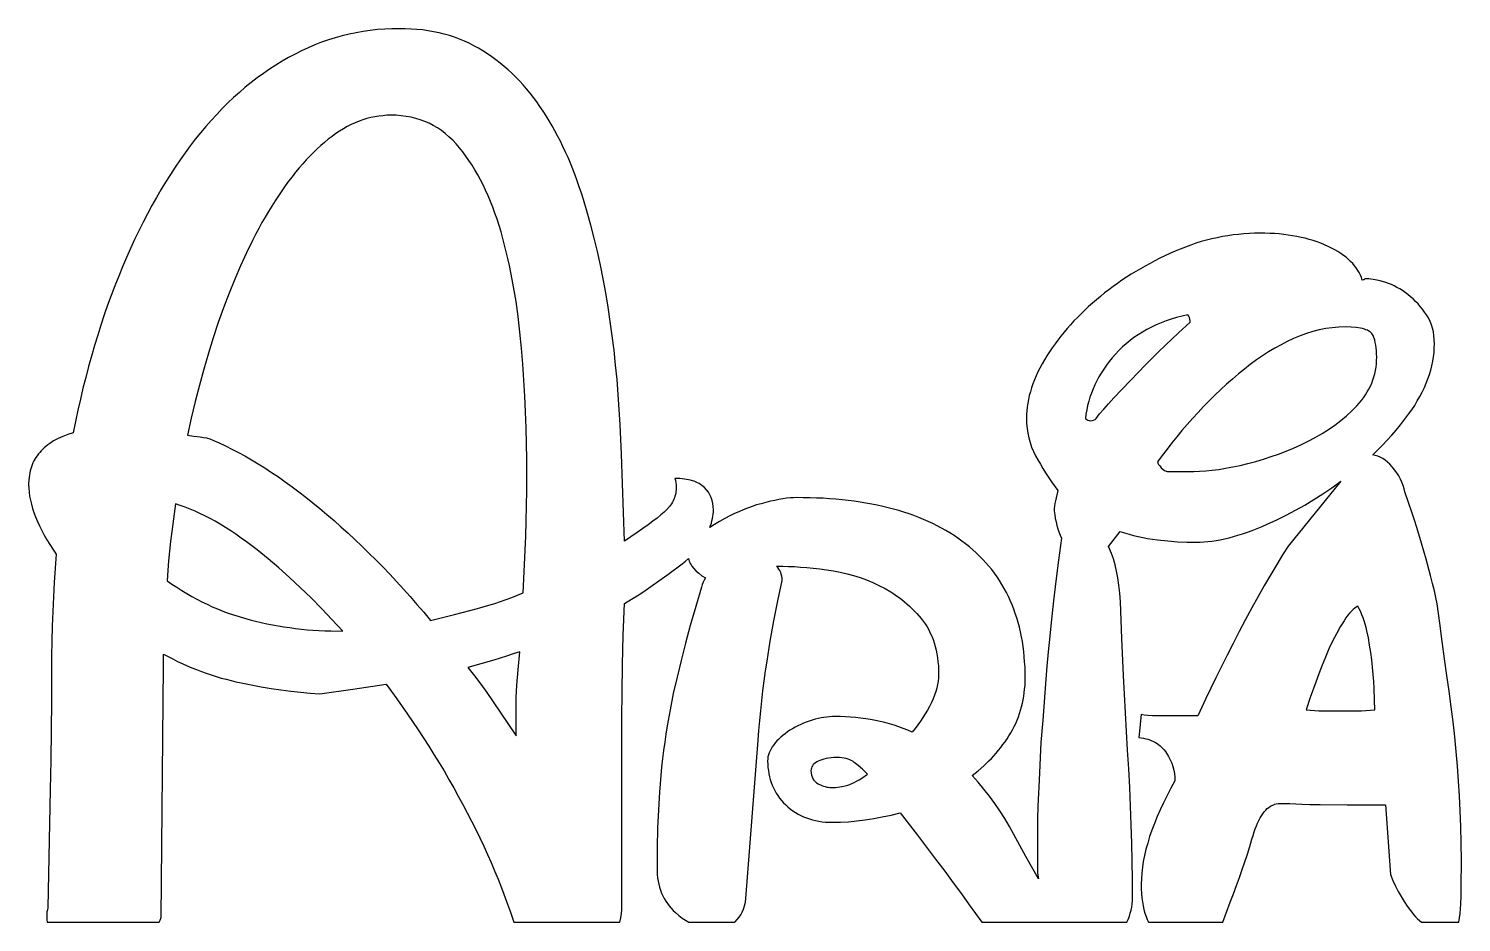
# Model space of a CAD drawing. Extents: x 65 to 185, y 9 to 84.
import ezdxf

# ---------------------------------------------------------------- set-up
doc = ezdxf.new("R2010")
doc.units = 0
doc.layers.add('CAMADA_1', color=18, linetype='CONTINUOUS')

msp = doc.modelspace()

# ---------------------------------------------------------------- linework, layer by layer
at = {"layer": 'CAMADA_1'}
for points in [[(66.84, 9.29), (76.2, 9.29), (76.28, 9.48), (76.35, 9.69), (76.55, 30.7), (76.55, 31.71), (76.94, 31.5), (77.33, 31.3), (77.73, 31.1), (78.12, 30.92), (78.52, 30.74), (78.92, 30.57), (79.32, 30.41), (79.73, 30.25), (80.13, 30.11), (80.54, 29.97), (80.95, 29.84), (81.37, 29.71), (81.78, 29.6), (82.2, 29.49), (82.61, 29.39), (83.03, 29.3), (83.87, 29.13), (84.71, 28.98), (85.54, 28.84), (86.36, 28.72), (87.18, 28.61), (88, 28.52), (88.81, 28.45), (89.62, 28.39), (92.38, 28.79), (95.15, 29.2), (95.6, 28.59), (96.05, 27.97), (96.5, 27.34), (96.94, 26.7), (97.83, 25.38), (98.72, 24.02), (99.15, 23.33), (99.58, 22.63), (99.99, 21.94), (100.4, 21.24), (100.8, 20.54), (101.18, 19.84), (101.56, 19.14), (101.93, 18.44), (102.29, 17.74), (102.64, 17.04), (102.98, 16.34), (103.3, 15.65), (103.62, 14.96), (103.92, 14.28), (104.21, 13.59), (104.5, 12.91), (104.87, 11.96), (105.22, 11.04), (105.54, 10.15), (105.82, 9.29), (114.68, 9.29), (114.75, 9.67), (114.81, 10.02), (114.84, 10.33), (114.85, 10.6), (114.85, 26.38), (114.86, 28.49), (114.9, 30.81), (114.96, 33.29), (115.05, 35.93), (115.65, 36.29), (116.26, 36.67), (116.86, 37.07), (117.46, 37.49), (118.67, 38.36), (119.88, 39.25), (120.15, 39.47), (120.41, 39.69), (120.44, 39.59), (120.47, 39.48), (120.51, 39.37), (120.56, 39.27), (120.62, 39.16), (120.69, 39.06), (120.85, 38.86), (121.04, 38.65), (121.27, 38.46), (121.53, 38.26), (121.82, 38.07), (121.72, 37.9), (121.63, 37.71), (121.55, 37.52), (121.49, 37.31), (121.01, 35.68), (120.56, 34.11), (120.16, 32.61), (119.79, 31.18), (119.45, 29.79), (119.14, 28.41), (118.87, 27.05), (118.63, 25.7), (118.52, 25.02), (118.42, 24.34), (118.33, 23.66), (118.24, 22.97), (118.16, 22.27), (118.09, 21.57), (118.03, 20.87), (117.98, 20.16), (117.89, 18.69), (117.83, 17.16), (117.79, 15.55), (117.78, 13.86), (117.78, 13.57), (117.8, 13.29), (117.83, 13.01), (117.87, 12.74), (117.93, 12.48), (117.99, 12.22), (118.07, 11.98), (118.16, 11.74), (118.27, 11.51), (118.38, 11.28), (118.51, 11.07), (118.65, 10.86), (118.8, 10.66), (118.97, 10.46), (119.14, 10.28), (119.33, 10.1), (119.61, 9.86), (119.89, 9.65), (120.17, 9.46), (120.45, 9.29), (124.24, 9.29), (124.31, 9.34), (124.48, 9.52), (124.63, 9.71), (124.77, 9.92), (124.89, 10.15), (124.99, 10.4), (125.08, 10.68), (125.16, 10.97), (125.21, 11.28), (126.22, 24.51), (126.29, 25.33), (126.36, 26.16), (126.44, 26.98), (126.53, 27.81), (126.63, 28.64), (126.74, 29.47), (126.85, 30.3), (126.97, 31.13), (127.24, 32.8), (127.54, 34.48), (127.87, 36.16), (128.23, 37.85), (128.22, 38.04), (128.2, 38.22), (128.16, 38.39), (128.11, 38.54), (128.04, 38.69), (127.96, 38.82), (127.86, 38.95), (127.75, 39.06), (127.83, 39.06), (128.29, 39.05), (128.76, 39.04), (129.26, 39.02), (129.76, 38.98), (130.29, 38.94), (130.82, 38.89), (131.38, 38.83), (131.95, 38.76), (132.52, 38.67), (133.09, 38.56), (133.65, 38.43), (134.2, 38.28), (134.74, 38.1), (135.28, 37.91), (135.8, 37.69), (136.32, 37.45), (136.83, 37.19), (137.31, 36.9), (137.55, 36.75), (137.78, 36.59), (138.01, 36.43), (138.23, 36.26), (138.45, 36.08), (138.66, 35.9), (138.87, 35.71), (139.07, 35.52), (139.47, 35.11), (139.84, 34.69), (140.02, 34.46), (140.18, 34.23), (140.34, 33.99), (140.48, 33.73), (140.61, 33.47), (140.73, 33.2), (140.84, 32.92), (140.93, 32.64), (141.02, 32.34), (141.09, 32.03), (141.16, 31.72), (141.21, 31.4), (141.25, 31.06), (141.28, 30.72), (141.29, 30.37), (141.3, 30.01), (141.29, 29.73), (141.26, 29.45), (141.21, 29.16), (141.15, 28.87), (141.06, 28.57), (140.96, 28.27), (140.84, 27.96), (140.7, 27.65), (140.54, 27.34), (140.37, 27.02), (140.19, 26.71), (139.99, 26.4), (139.78, 26.1), (139.56, 25.79), (139.33, 25.49), (139.09, 25.19), (138.72, 25.34), (138.35, 25.49), (137.97, 25.63), (137.59, 25.76), (137.21, 25.87), (136.82, 25.98), (136.42, 26.08), (136.02, 26.17), (135.62, 26.24), (135.21, 26.31), (134.79, 26.36), (134.37, 26.41), (133.95, 26.45), (133.52, 26.47), (133.09, 26.49), (132.65, 26.49), (132.43, 26.49), (132.19, 26.47), (131.96, 26.45), (131.72, 26.42), (131.48, 26.37), (131.24, 26.32), (130.99, 26.26), (130.74, 26.19), (130.49, 26.11), (130.25, 26.02), (130.01, 25.93), (129.78, 25.83), (129.55, 25.72), (129.32, 25.6), (129.1, 25.47), (128.88, 25.34), (128.68, 25.2), (128.48, 25.05), (128.29, 24.91), (128.12, 24.76), (127.95, 24.61), (127.8, 24.45), (127.66, 24.29), (127.53, 24.13), (127.41, 23.97), (127.31, 23.8), (127.22, 23.63), (127.15, 23.46), (127.09, 23.29), (127.05, 23.12), (127.03, 22.95), (127.02, 22.77), (127.03, 22.5), (127.05, 22.23), (127.08, 21.97), (127.12, 21.71), (127.17, 21.46), (127.24, 21.22), (127.31, 20.98), (127.4, 20.75), (127.5, 20.52), (127.61, 20.3), (127.74, 20.09), (127.87, 19.88), (128.02, 19.68), (128.18, 19.48), (128.35, 19.29), (128.53, 19.1), (128.72, 18.93), (128.92, 18.76), (129.13, 18.61), (129.34, 18.47), (129.56, 18.34), (129.79, 18.22), (130.02, 18.11), (130.27, 18.01), (130.51, 17.93), (130.77, 17.85), (131.03, 17.79), (131.3, 17.74), (131.58, 17.7), (131.86, 17.67), (132.15, 17.65), (132.45, 17.65), (133.11, 17.66), (133.78, 17.7), (134.47, 17.76), (135.17, 17.85), (135.88, 17.96), (136.6, 18.1), (137.33, 18.26), (138.08, 18.45), (139.53, 16.58), (141.05, 14.58), (141.81, 13.57), (142.53, 12.59), (143.21, 11.66), (143.86, 10.76), (144.91, 9.29), (157.03, 9.29), (157.14, 9.54), (157.24, 9.8), (157.31, 10.05), (157.38, 10.31), (157.43, 10.57), (157.47, 10.83), (157.49, 11.09), (157.49, 11.36), (157.49, 12.87), (157.47, 14.39), (157.44, 15.92), (157.39, 17.45), (157.34, 19), (157.27, 20.55), (157.19, 22.11), (157.09, 23.67), (156.9, 26.8), (156.74, 29.92), (156.6, 33.01), (156.49, 36.09), (156.43, 36.79), (156.36, 37.46), (156.27, 38.08), (156.16, 38.65), (156.04, 39.18), (155.9, 39.67), (155.75, 40.11), (155.67, 40.32), (155.58, 40.51), (155.48, 40.7), (156.48, 41.96), (156.84, 41.84), (157.21, 41.73), (157.58, 41.62), (157.97, 41.53), (158.36, 41.45), (158.76, 41.37), (159.18, 41.31), (159.6, 41.25), (160.44, 41.17), (161.26, 41.1), (162.05, 41.07), (162.82, 41.05), (163.14, 41.06), (163.46, 41.08), (163.79, 41.11), (164.13, 41.15), (164.48, 41.2), (164.83, 41.27), (165.19, 41.34), (165.56, 41.43), (165.93, 41.53), (166.31, 41.64), (166.7, 41.77), (167.1, 41.9), (167.5, 42.05), (167.91, 42.21), (168.32, 42.38), (168.75, 42.56), (169.55, 42.93), (170.34, 43.32), (171.12, 43.73), (171.89, 44.16), (172.65, 44.62), (173.41, 45.11), (174.16, 45.61), (174.9, 46.15), (170.49, 40.73), (170.03, 40), (169.55, 39.21), (169.05, 38.37), (168.53, 37.47), (168, 36.53), (167.48, 35.57), (166.95, 34.59), (166.42, 33.59), (165.9, 32.6), (165.4, 31.62), (164.92, 30.66), (164.46, 29.72), (163.63, 28), (162.95, 26.56), (159.63, 26.56), (159.17, 26.56), (158.78, 26.58), (158.47, 26.61), (158.23, 26.66), (158.03, 24.75), (158.22, 24.72), (158.41, 24.68), (158.6, 24.64), (158.77, 24.59), (158.94, 24.53), (159.11, 24.47), (159.26, 24.4), (159.41, 24.32), (159.55, 24.24), (159.68, 24.14), (159.81, 24.04), (159.93, 23.94), (160.04, 23.82), (160.15, 23.7), (160.25, 23.58), (160.34, 23.44), (160.5, 23.16), (160.65, 22.88), (160.77, 22.6), (160.87, 22.31), (160.94, 22.02), (161, 21.73), (161.03, 21.43), (161.04, 21.13), (160.7, 20.51), (160.38, 19.9), (160.09, 19.29), (159.81, 18.7), (159.56, 18.13), (159.33, 17.56), (159.12, 17), (158.93, 16.46), (158.77, 15.92), (158.62, 15.4), (158.5, 14.88), (158.4, 14.38), (158.33, 13.89), (158.27, 13.41), (158.24, 12.94), (158.23, 12.48), (158.23, 12.09), (158.25, 11.71), (158.28, 11.35), (158.33, 11), (158.38, 10.67), (158.45, 10.35), (158.54, 10.05), (158.63, 9.77), (158.73, 9.53), (158.84, 9.29), (165.03, 9.29), (165.67, 10.98), (165.94, 11.67), (166.19, 12.36), (166.44, 13.04), (166.67, 13.7), (166.89, 14.36), (167.1, 15), (167.29, 15.63), (167.48, 16.25), (167.57, 16.55), (167.66, 16.84), (167.75, 17.11), (167.85, 17.36), (167.95, 17.59), (168.06, 17.81), (168.17, 18.01), (168.28, 18.2), (168.39, 18.37), (168.51, 18.53), (168.63, 18.67), (168.76, 18.79), (168.88, 18.9), (169.02, 18.99), (169.15, 19.06), (169.29, 19.12), (169.32, 19.14), (169.36, 19.16), (169.49, 19.19), (169.66, 19.21), (169.89, 19.22), (170.63, 19.21), (171.65, 19.17), (172.32, 19.15), (173.17, 19.13), (175.42, 19.12), (178.63, 19.12), (179.04, 13.29), (179.24, 12.8), (179.46, 12.32), (179.69, 11.87), (179.93, 11.44), (180.18, 11.03), (180.44, 10.64), (180.71, 10.27), (181, 9.92), (181.15, 9.74), (181.31, 9.58), (181.47, 9.43), (181.64, 9.29), (184.75, 9.29), (184.81, 9.66), (184.86, 10.04), (184.89, 10.42), (184.92, 10.83), (184.94, 11.45), (184.95, 12.27), (184.97, 14.49), (184.96, 15.92), (184.93, 17.3), (184.88, 18.61), (184.82, 19.87), (184.73, 21.1), (184.64, 22.34), (184.53, 23.57), (184.41, 24.8), (184.28, 26.04), (184.13, 27.31), (183.95, 28.61), (183.76, 29.93), (183.56, 31.3), (183.36, 32.75), (183.16, 34.29), (182.96, 35.91), (182.85, 36.43), (182.72, 37), (182.57, 37.61), (182.4, 38.27), (182.04, 39.63), (181.65, 40.98), (181.25, 42.29), (181.05, 42.91), (180.85, 43.5), (180.24, 45.26), (180.18, 45.53), (180.1, 45.8), (180, 46.07), (179.88, 46.34), (179.74, 46.6), (179.57, 46.86), (179.39, 47.11), (179.19, 47.37), (179, 47.58), (178.8, 47.76), (178.6, 47.92), (178.4, 48.06), (178.2, 48.17), (177.99, 48.26), (177.77, 48.32), (177.56, 48.36), (177.97, 48.76), (178.38, 49.17), (178.77, 49.58), (179.15, 50), (179.52, 50.43), (179.88, 50.87), (180.22, 51.31), (180.56, 51.76), (180.82, 52.13), (181.07, 52.5), (181.29, 52.87), (181.51, 53.24), (181.7, 53.61), (181.88, 53.98), (182.04, 54.34), (182.18, 54.71), (182.31, 55.08), (182.42, 55.45), (182.51, 55.81), (182.59, 56.18), (182.65, 56.54), (182.69, 56.91), (182.71, 57.28), (182.72, 57.64), (182.71, 57.99), (182.68, 58.32), (182.63, 58.64), (182.56, 58.95), (182.47, 59.24), (182.35, 59.52), (182.22, 59.8), (182.07, 60.05), (181.9, 60.3), (181.73, 60.54), (181.54, 60.76), (181.35, 60.98), (181.15, 61.19), (180.95, 61.39), (180.73, 61.58), (180.51, 61.76), (180.28, 61.93), (180.05, 62.09), (179.82, 62.23), (179.59, 62.36), (179.36, 62.48), (179.12, 62.59), (178.89, 62.69), (178.65, 62.77), (178.19, 62.9), (177.78, 62.99), (177.59, 63.03), (177.42, 63.05), (177.25, 63.06), (177.09, 63.07), (177, 63.07), (176.93, 63.06), (176.88, 63.04), (176.84, 63.02), (176.81, 63), (176.78, 62.98), (176.69, 62.97), (176.62, 63.18), (176.54, 63.39), (176.44, 63.59), (176.32, 63.78), (176.19, 63.98), (176.05, 64.16), (175.89, 64.35), (175.72, 64.53), (175.54, 64.7), (175.34, 64.87), (175.12, 65.03), (174.89, 65.19), (174.65, 65.35), (174.39, 65.5), (174.11, 65.64), (173.83, 65.78), (173.53, 65.92), (173.22, 66.04), (172.91, 66.16), (172.58, 66.27), (172.26, 66.37), (171.92, 66.46), (171.58, 66.54), (171.22, 66.61), (170.87, 66.68), (170.5, 66.73), (170.13, 66.78), (169.74, 66.82), (169.36, 66.85), (168.96, 66.87), (168.56, 66.88), (168.15, 66.89), (167.69, 66.88), (167.24, 66.86), (166.79, 66.84), (166.35, 66.79), (165.9, 66.74), (165.45, 66.68), (165.01, 66.6), (164.56, 66.51), (164.12, 66.41), (163.68, 66.3), (163.24, 66.18), (162.8, 66.04), (162.36, 65.89), (161.93, 65.73), (161.49, 65.56), (161.06, 65.38), (160.63, 65.19), (160.2, 64.99), (159.78, 64.79), (159.37, 64.58), (158.96, 64.36), (158.56, 64.14), (158.16, 63.92), (157.77, 63.68), (157.38, 63.45), (157, 63.2), (156.62, 62.95), (156.25, 62.69), (155.89, 62.43), (155.53, 62.16), (155.17, 61.89), (154.83, 61.61), (154.48, 61.33), (154.15, 61.04), (153.83, 60.75), (153.51, 60.45), (153.2, 60.15), (152.9, 59.85), (152.61, 59.55), (152.32, 59.24), (152.05, 58.92), (151.78, 58.61), (151.52, 58.29), (151.27, 57.96), (151.03, 57.64), (150.8, 57.31), (150.57, 56.97), (150.35, 56.63), (150.15, 56.3), (149.95, 55.96), (149.77, 55.62), (149.6, 55.29), (149.45, 54.96), (149.31, 54.63), (149.18, 54.3), (149.07, 53.97), (148.97, 53.64), (148.88, 53.32), (148.81, 53), (148.75, 52.68), (148.7, 52.36), (148.67, 52.04), (148.65, 51.72), (148.64, 51.41), (148.65, 50.98), (148.69, 50.57), (148.75, 50.17), (148.83, 49.77), (148.94, 49.39), (149.07, 49.01), (149.22, 48.65), (149.4, 48.29), (149.59, 47.94), (149.8, 47.58), (150.01, 47.22), (150.24, 46.86), (150.73, 46.12), (151.26, 45.38), (151.06, 44.52), (151.01, 44.3), (150.98, 44.08), (150.96, 43.87), (150.96, 43.67), (151, 43.35), (151.05, 43.05), (151.11, 42.75), (151.18, 42.47), (151.26, 42.19), (151.35, 41.92), (151.45, 41.66), (151.56, 41.41), (151.32, 39.55), (151.1, 37.81), (150.91, 36.17), (150.73, 34.64), (150.58, 33.22), (150.45, 31.91), (150.34, 30.7), (150.26, 29.6), (150.01, 26.2), (149.85, 24.33), (149.7, 21.16), (149.6, 19), (149.57, 17.95), (149.55, 16.84), (149.55, 13.77), (149.56, 13.6), (149.57, 13.41), (149.64, 12.93), (148.59, 14.79), (148.08, 15.71), (147.58, 16.64), (147.21, 17.31), (146.82, 17.97), (146.41, 18.61), (145.99, 19.23), (145.54, 19.84), (145.08, 20.43), (144.61, 21.01), (144.11, 21.57), (144.6, 21.95), (145.07, 22.36), (145.51, 22.78), (145.72, 22.99), (145.92, 23.21), (146.12, 23.44), (146.31, 23.67), (146.5, 23.9), (146.68, 24.14), (146.85, 24.38), (147.02, 24.63), (147.18, 24.88), (147.33, 25.14), (147.48, 25.39), (147.61, 25.66), (147.74, 25.92), (147.86, 26.19), (147.97, 26.47), (148.07, 26.74), (148.15, 27.03), (148.23, 27.31), (148.31, 27.6), (148.37, 27.89), (148.42, 28.18), (148.46, 28.48), (148.49, 28.78), (148.52, 29.09), (148.53, 29.4), (148.54, 29.71), (148.53, 30.16), (148.52, 30.61), (148.49, 31.05), (148.46, 31.49), (148.41, 31.92), (148.36, 32.34), (148.3, 32.75), (148.23, 33.16), (148.14, 33.56), (148.05, 33.96), (147.95, 34.34), (147.84, 34.73), (147.71, 35.1), (147.58, 35.47), (147.44, 35.83), (147.29, 36.18), (147.13, 36.53), (146.96, 36.87), (146.78, 37.2), (146.59, 37.53), (146.39, 37.85), (146.18, 38.16), (145.97, 38.47), (145.74, 38.77), (145.5, 39.06), (145.25, 39.34), (144.99, 39.62), (144.73, 39.9), (144.45, 40.16), (144.16, 40.42), (143.87, 40.67), (143.56, 40.92), (143.25, 41.16), (142.92, 41.39), (142.59, 41.61), (142.25, 41.83), (141.9, 42.03), (141.55, 42.23), (141.18, 42.43), (140.81, 42.61), (140.43, 42.79), (140.04, 42.96), (139.65, 43.12), (139.24, 43.28), (138.83, 43.42), (138.41, 43.56), (137.98, 43.7), (137.54, 43.82), (137.1, 43.94), (136.64, 44.05), (136.18, 44.15), (135.71, 44.24), (135.23, 44.33), (134.75, 44.41), (134.25, 44.48), (133.75, 44.55), (133.24, 44.6), (132.72, 44.65), (132.19, 44.69), (131.66, 44.73), (131.11, 44.75), (130.56, 44.77), (130, 44.78), (129.44, 44.79), (129.18, 44.78), (128.9, 44.76), (128.6, 44.73), (128.29, 44.69), (127.96, 44.63), (127.62, 44.56), (127.25, 44.48), (126.87, 44.39), (126.49, 44.28), (126.1, 44.17), (125.73, 44.04), (125.35, 43.91), (124.98, 43.77), (124.62, 43.61), (124.26, 43.45), (123.91, 43.28), (123.45, 43.04), (123.01, 42.79), (122.59, 42.54), (122.19, 42.28), (122.26, 42.47), (122.32, 42.66), (122.37, 42.85), (122.42, 43.04), (122.45, 43.23), (122.47, 43.41), (122.49, 43.59), (122.49, 43.77), (122.48, 44.04), (122.44, 44.3), (122.38, 44.55), (122.3, 44.79), (122.2, 45.02), (122.07, 45.23), (121.91, 45.44), (121.74, 45.63), (121.64, 45.72), (121.53, 45.81), (121.42, 45.89), (121.3, 45.96), (121.17, 46.03), (121.04, 46.09), (120.89, 46.15), (120.74, 46.2), (120.59, 46.24), (120.42, 46.28), (120.07, 46.34), (119.69, 46.38), (119.27, 46.39), (119.32, 46.22), (119.35, 46.04), (119.37, 45.82), (119.37, 45.58), (119.37, 45.45), (119.36, 45.31), (119.34, 45.18), (119.31, 45.04), (119.28, 44.91), (119.23, 44.78), (119.18, 44.65), (119.12, 44.53), (119.06, 44.4), (118.98, 44.28), (118.81, 44.04), (118.6, 43.8), (118.37, 43.57), (118.1, 43.34), (117.78, 43.08), (117.43, 42.81), (117.04, 42.52), (116.6, 42.21), (116.13, 41.88), (115.05, 41.16), (114.99, 43.54), (114.91, 45.96), (114.82, 48.42), (114.7, 50.91), (114.63, 52.16), (114.54, 53.41), (114.44, 54.65), (114.32, 55.87), (114.19, 57.1), (114.04, 58.31), (113.87, 59.51), (113.69, 60.71), (113.5, 61.9), (113.28, 63.06), (113.05, 64.22), (112.8, 65.35), (112.54, 66.46), (112.25, 67.56), (111.95, 68.64), (111.63, 69.71), (111.47, 70.23), (111.29, 70.75), (111.12, 71.26), (110.93, 71.75), (110.74, 72.24), (110.55, 72.73), (110.35, 73.2), (110.14, 73.67), (109.92, 74.12), (109.71, 74.57), (109.48, 75.02), (109.25, 75.45), (109.01, 75.87), (108.77, 76.29), (108.52, 76.7), (108.27, 77.1), (108, 77.49), (107.74, 77.87), (107.46, 78.24), (107.18, 78.6), (106.89, 78.95), (106.59, 79.29), (106.29, 79.62), (105.98, 79.94), (105.66, 80.25), (105.34, 80.55), (105, 80.83), (104.67, 81.11), (104.32, 81.38), (103.97, 81.64), (103.61, 81.89), (103.24, 82.12), (102.86, 82.35), (102.48, 82.56), (102.09, 82.76), (101.69, 82.94), (101.28, 83.1), (100.87, 83.26), (100.44, 83.4), (100.01, 83.52), (99.57, 83.63), (99.12, 83.72), (98.66, 83.8), (98.2, 83.87), (97.72, 83.92), (97.24, 83.95), (96.75, 83.98), (96.25, 83.98), (95.64, 83.97), (95.03, 83.95), (94.43, 83.9), (93.83, 83.83), (93.23, 83.75), (92.64, 83.64), (92.06, 83.52), (91.48, 83.38), (90.9, 83.22), (90.33, 83.04), (89.76, 82.84), (89.2, 82.63), (88.65, 82.39), (88.09, 82.14), (87.55, 81.86), (87, 81.57), (86.47, 81.26), (85.94, 80.94), (85.41, 80.6), (84.9, 80.24), (84.39, 79.87), (83.88, 79.48), (83.39, 79.08), (82.9, 78.66), (82.41, 78.22), (81.93, 77.77), (81.46, 77.3), (81, 76.82), (80.54, 76.32), (80.09, 75.81), (79.65, 75.28), (79.21, 74.74), (78.78, 74.18), (78.36, 73.6), (77.94, 73.01), (77.53, 72.41), (77.13, 71.79), (76.73, 71.16), (76.34, 70.52), (75.96, 69.86), (75.58, 69.19), (75.21, 68.5), (74.85, 67.8), (74.49, 67.08), (74.14, 66.35), (73.8, 65.61), (73.46, 64.85), (73.13, 64.08), (72.81, 63.3), (72.5, 62.5), (72.19, 61.69), (71.89, 60.88), (71.61, 60.05), (71.33, 59.21), (71.06, 58.36), (70.79, 57.5), (70.54, 56.62), (70.3, 55.74), (70.06, 54.84), (69.83, 53.94), (69.61, 53.02), (69.4, 52.09), (69.2, 51.16), (69.01, 50.21), (68.56, 50.06), (68.14, 49.9), (67.75, 49.72), (67.38, 49.52), (67.05, 49.31), (66.89, 49.2), (66.74, 49.08), (66.6, 48.96), (66.47, 48.84), (66.34, 48.71), (66.22, 48.57), (66.11, 48.44), (66, 48.29), (65.9, 48.15), (65.81, 48), (65.73, 47.85), (65.65, 47.69), (65.58, 47.53), (65.52, 47.36), (65.47, 47.19), (65.42, 47.02), (65.38, 46.84), (65.35, 46.66), (65.32, 46.47), (65.31, 46.28), (65.29, 45.88), (65.3, 45.57), (65.33, 45.24), (65.37, 44.91), (65.44, 44.58), (65.52, 44.24), (65.62, 43.89), (65.73, 43.53), (65.87, 43.17), (66.02, 42.8), (66.19, 42.43), (66.38, 42.05), (66.59, 41.66), (66.82, 41.27), (67.06, 40.87), (67.32, 40.47), (67.6, 40.05), (67.51, 38.89), (67.43, 37.7), (67.36, 36.5), (67.3, 35.28), (67.26, 34.04), (67.23, 32.8), (67.21, 31.56), (67.2, 30.3), (67.19, 27.8), (67.18, 25.31), (67.14, 22.85), (67.1, 20.4), (66.9, 10.5), (66.86, 10.34), (66.82, 10.17), (66.8, 9.99), (66.8, 9.8), (66.81, 9.54)], [(95.55, 76.75), (95.21, 76.74), (94.87, 76.71), (94.54, 76.68), (94.2, 76.62), (93.87, 76.55), (93.54, 76.46), (93.21, 76.36), (92.89, 76.24), (92.56, 76.11), (92.23, 75.96), (91.91, 75.8), (91.59, 75.61), (91.27, 75.42), (90.95, 75.21), (90.64, 74.98), (90.32, 74.74), (90.01, 74.48), (89.7, 74.21), (89.39, 73.93), (89.08, 73.63), (88.78, 73.33), (88.48, 73.01), (88.18, 72.68), (87.88, 72.34), (87.59, 71.98), (87.3, 71.61), (87.01, 71.23), (86.72, 70.84), (86.44, 70.44), (86.15, 70.02), (85.87, 69.6), (85.6, 69.16), (85.32, 68.7), (85.05, 68.24), (84.78, 67.77), (84.52, 67.29), (84.25, 66.79), (83.99, 66.29), (83.49, 65.25), (82.99, 64.17), (82.51, 63.04), (82.03, 61.87), (81.58, 60.66), (81.13, 59.42), (80.71, 58.15), (80.3, 56.85), (79.92, 55.53), (79.55, 54.19), (79.2, 52.82), (78.87, 51.43), (78.56, 50.01), (79.08, 49.92), (79.62, 49.86), (79.89, 49.82), (80.16, 49.77), (80.42, 49.69), (80.67, 49.6), (81.2, 49.37), (81.73, 49.12), (82.27, 48.85), (82.81, 48.57), (83.36, 48.27), (83.91, 47.95), (84.46, 47.62), (85.02, 47.27), (85.58, 46.9), (86.15, 46.52), (86.71, 46.12), (87.29, 45.7), (87.86, 45.27), (88.44, 44.82), (89.03, 44.36), (89.62, 43.87), (90.21, 43.38), (90.8, 42.87), (91.38, 42.35), (91.97, 41.82), (92.55, 41.28), (93.13, 40.72), (93.71, 40.15), (94.29, 39.58), (94.87, 38.99), (95.45, 38.38), (96.02, 37.77), (96.59, 37.14), (97.16, 36.51), (97.73, 35.86), (98.3, 35.2), (98.87, 34.52), (100.85, 35.03), (102.79, 35.53), (103.26, 35.66), (103.74, 35.8), (104.22, 35.95), (104.7, 36.11), (105.17, 36.28), (105.65, 36.45), (106.13, 36.64), (106.61, 36.84), (106.81, 41.56), (106.85, 42.82), (106.88, 44.1), (106.9, 45.39), (106.91, 46.69), (106.9, 48), (106.88, 49.31), (106.84, 50.63), (106.8, 51.95), (106.73, 53.28), (106.65, 54.61), (106.56, 55.95), (106.46, 57.29), (106.33, 58.62), (106.18, 59.92), (106, 61.18), (105.91, 61.8), (105.8, 62.41), (105.69, 63.01), (105.58, 63.6), (105.45, 64.19), (105.33, 64.77), (105.19, 65.34), (105.05, 65.9), (104.9, 66.45), (104.75, 66.99), (104.59, 67.53), (104.42, 68.05), (104.24, 68.56), (104.06, 69.06), (103.87, 69.54), (103.67, 70.01), (103.46, 70.47), (103.25, 70.92), (103.03, 71.35), (102.8, 71.77), (102.57, 72.18), (102.33, 72.57), (102.07, 72.96), (101.82, 73.33), (101.55, 73.69), (101.28, 74.03), (101, 74.36), (100.71, 74.67), (100.4, 74.95), (100.09, 75.22), (99.77, 75.46), (99.44, 75.69), (99.09, 75.89), (98.74, 76.07), (98.38, 76.23), (98, 76.36), (97.62, 76.48), (97.23, 76.58), (96.82, 76.65), (96.41, 76.7), (95.98, 76.74)], [(153.57, 51.41), (153.67, 51.32), (153.77, 51.26), (153.87, 51.22), (153.97, 51.21), (154.12, 51.22), (154.25, 51.26), (154.37, 51.32), (154.47, 51.41), (154.75, 51.78), (155.09, 52.19), (155.48, 52.63), (155.93, 53.12), (157.99, 55.28), (158.55, 55.85), (159.11, 56.42), (159.68, 56.98), (160.25, 57.54), (161.35, 58.57), (162.31, 59.45), (162.31, 59.55), (162.3, 59.69), (162.26, 59.83), (162.2, 59.95), (162.11, 60.05), (161.64, 59.95), (161.18, 59.83), (160.74, 59.69), (160.3, 59.55), (159.88, 59.39), (159.47, 59.22), (159.08, 59.03), (158.7, 58.83), (158.33, 58.62), (157.97, 58.4), (157.62, 58.16), (157.29, 57.91), (156.97, 57.65), (156.66, 57.38), (156.36, 57.09), (156.08, 56.79), (155.81, 56.48), (155.56, 56.16), (155.32, 55.85), (155.1, 55.53), (154.89, 55.2), (154.69, 54.87), (154.51, 54.54), (154.35, 54.21), (154.2, 53.87), (154.06, 53.53), (153.94, 53.19), (153.84, 52.84), (153.75, 52.48), (153.67, 52.13), (153.61, 51.77)], [(159.6, 47.79), (159.61, 47.74), (159.62, 47.68), (159.68, 47.56), (159.77, 47.43), (159.9, 47.29), (160.05, 47.15), (160.18, 47.06), (160.3, 47), (160.35, 46.99), (160.4, 46.98), (162.62, 46.98), (163.1, 46.99), (163.62, 47.03), (164.15, 47.08), (164.7, 47.15), (165.28, 47.24), (165.88, 47.35), (166.5, 47.48), (167.14, 47.64), (167.79, 47.81), (168.43, 48), (169.07, 48.21), (169.7, 48.43), (170.33, 48.67), (170.95, 48.93), (171.56, 49.2), (172.17, 49.5), (172.76, 49.81), (173.33, 50.14), (173.87, 50.48), (174.39, 50.84), (174.89, 51.22), (175.36, 51.62), (175.81, 52.03), (176.24, 52.46), (176.44, 52.68), (176.63, 52.91), (176.8, 53.14), (176.96, 53.38), (177.11, 53.62), (177.25, 53.86), (177.37, 54.11), (177.48, 54.36), (177.58, 54.62), (177.66, 54.88), (177.73, 55.14), (177.79, 55.41), (177.84, 55.69), (177.87, 55.96), (177.89, 56.25), (177.9, 56.53), (177.89, 56.8), (177.88, 57.06), (177.85, 57.31), (177.82, 57.54), (177.78, 57.76), (177.73, 57.97), (177.67, 58.16), (177.59, 58.34), (177.55, 58.43), (177.49, 58.51), (177.42, 58.58), (177.34, 58.65), (177.24, 58.71), (177.13, 58.77), (177, 58.82), (176.87, 58.87), (176.71, 58.91), (176.55, 58.95), (176.18, 59), (175.76, 59.04), (175.28, 59.05), (174.73, 59.03), (174.46, 59.01), (174.18, 58.99), (173.64, 58.91), (173.1, 58.81), (172.56, 58.67), (172.02, 58.51), (171.49, 58.32), (170.96, 58.09), (170.43, 57.84), (169.91, 57.57), (169.39, 57.28), (168.87, 56.97), (168.36, 56.64), (167.85, 56.29), (167.34, 55.92), (166.84, 55.53), (166.34, 55.12), (165.84, 54.7), (165.35, 54.27), (164.87, 53.82), (164.38, 53.36), (163.91, 52.89), (163.44, 52.41), (162.97, 51.91), (162.51, 51.41), (162.06, 50.9), (161.62, 50.39), (161.2, 49.87), (160.78, 49.36), (160.38, 48.84), (159.98, 48.31)], [(77.55, 44.28), (77.15, 41.11), (77.06, 40.32), (76.98, 39.51), (76.91, 38.69), (76.85, 37.84), (77.26, 37.56), (77.66, 37.29), (78.08, 37.02), (78.49, 36.77), (78.91, 36.53), (79.33, 36.3), (79.76, 36.08), (80.19, 35.87), (80.63, 35.67), (81.07, 35.48), (81.51, 35.3), (81.96, 35.14), (82.41, 34.98), (82.87, 34.84), (83.32, 34.7), (83.79, 34.58), (84.25, 34.46), (84.72, 34.35), (85.19, 34.25), (85.67, 34.16), (86.14, 34.07), (86.62, 33.99), (87.1, 33.92), (87.58, 33.86), (88.07, 33.8), (88.55, 33.75), (89.04, 33.71), (89.54, 33.68), (90.03, 33.65), (90.53, 33.64), (91.53, 33.62), (90.65, 34.58), (89.76, 35.51), (88.88, 36.41), (87.98, 37.28), (87.09, 38.11), (86.19, 38.91), (85.29, 39.67), (84.39, 40.41), (83.94, 40.76), (83.49, 41.09), (83.05, 41.41), (82.61, 41.72), (82.17, 42.01), (81.73, 42.29), (81.3, 42.56), (80.87, 42.81), (80.45, 43.04), (80.02, 43.26), (79.6, 43.47), (79.19, 43.66), (78.78, 43.83), (78.37, 44), (77.96, 44.14)], [(172, 27.06), (172.35, 27.02), (172.7, 26.99), (173.05, 26.97), (173.41, 26.96), (176.22, 26.96), (176.62, 26.97), (177, 26.99), (177.37, 27.02), (177.73, 27.06), (177.72, 27.86), (177.68, 28.87), (177.65, 29.43), (177.6, 30.01), (177.55, 30.61), (177.48, 31.23), (177.4, 31.85), (177.3, 32.46), (177.2, 33.06), (177.08, 33.65), (177.01, 33.93), (176.93, 34.21), (176.85, 34.48), (176.76, 34.74), (176.66, 34.99), (176.56, 35.24), (176.44, 35.48), (176.32, 35.71), (176.19, 35.64), (176.06, 35.56), (175.92, 35.44), (175.78, 35.3), (175.63, 35.14), (175.48, 34.95), (175.33, 34.74), (175.17, 34.5), (174.84, 33.98), (174.53, 33.41), (174.21, 32.79), (173.91, 32.14), (173.61, 31.46), (173.33, 30.77), (173.06, 30.07), (172.8, 29.37), (172.35, 28.09)], [(106, 27.29), (106.01, 27.65), (106.02, 28.07), (106.08, 29.1), (106.17, 30.38), (106.31, 31.91), (105.76, 31.72), (105.21, 31.53), (104.67, 31.36), (104.14, 31.21), (101.98, 30.6), (102.53, 29.9), (103.05, 29.2), (103.56, 28.49), (104.04, 27.79), (106, 24.87)], [(132.35, 20.56), (132.7, 20.57), (133.04, 20.61), (133.38, 20.67), (133.71, 20.76), (133.88, 20.82), (134.06, 20.89), (134.25, 20.98), (134.45, 21.09), (134.66, 21.21), (134.89, 21.35), (135.37, 21.67), (134.94, 22.08), (134.58, 22.41), (134.26, 22.66), (134.13, 22.75), (134.01, 22.82), (133.89, 22.88), (133.75, 22.93), (133.59, 22.98), (133.42, 23.01), (133.23, 23.04), (133.02, 23.06), (132.8, 23.07), (132.55, 23.07), (132.1, 23.01), (131.9, 22.97), (131.72, 22.93), (131.55, 22.88), (131.39, 22.82), (131.25, 22.76), (131.12, 22.7), (131.01, 22.63), (130.91, 22.55), (130.83, 22.47), (130.76, 22.38), (130.71, 22.28), (130.67, 22.18), (130.65, 22.08), (130.64, 21.97), (130.65, 21.78), (130.68, 21.6), (130.73, 21.44), (130.79, 21.29), (130.88, 21.16), (130.98, 21.05), (131.1, 20.95), (131.25, 20.86), (131.54, 20.73), (131.68, 20.68), (131.82, 20.64), (131.96, 20.6), (132.09, 20.58), (132.22, 20.57)]]:
    msp.add_lwpolyline(points, close=True, dxfattribs=at)

doc.saveas('drawing.dxf')
